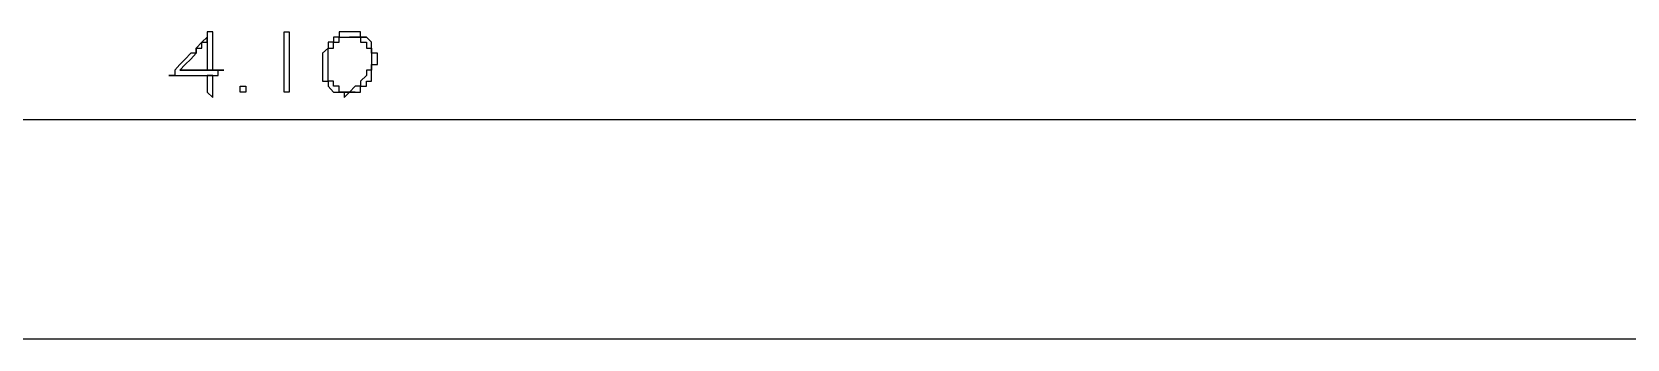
# Model space of a CAD drawing. Header units: millimetres. Extents: x -518.8 to -461.2, y 3.5 to 44.2.
# Drawn here: x -505.956 to -504.104, y 32.791 to 33.147 of the extents above; entities that cross this region are included whole.
import ezdxf

# ---------------------------------------------------------------- set-up
doc = ezdxf.new("R2010")
doc.units = ezdxf.units.MM
doc.header["$MEASUREMENT"] = 0
for name, color, linetype in [('10', 10, 'Continuous'), ('16', 16, 'Continuous'), ('MYSOLIDS', 7, 'Continuous')]:
    doc.layers.add(name, color=color, linetype=linetype)

msp = doc.modelspace()

# ---------------------------------------------------------------- linework, layer by layer
at = {"layer": '10'}
msp.add_lwpolyline([(-503.6196, 32.7909), (-507.7324, 32.7909)], dxfattribs=at)
at = {"layer": '16'}
msp.add_lwpolyline([(-507.7835, 33.0458), (-503.5692, 33.0458)], dxfattribs=at)
at = {"layer": 'MYSOLIDS'}
for points in [[(-505.7527, 33.1413), (-505.7587, 33.1353), (-505.7587, 33.1353), (-505.7587, 33.1353), (-505.7654, 33.1285), (-505.7654, 33.1285), (-505.7654, 33.1225), (-505.7714, 33.1225), (-505.7714, 33.1225), (-505.7782, 33.1157), (-505.7782, 33.1157), (-505.7782, 33.1157), (-505.7842, 33.1097), (-505.7842, 33.1097), (-505.7842, 33.1097), (-505.7902, 33.103), (-505.7902, 33.103), (-505.7902, 33.103), (-505.7902, 33.0969), (-505.797, 33.0969), (-505.7902, 33.0969), (-505.7902, 33.0969), (-505.7902, 33.0969), (-505.7902, 33.0969), (-505.7842, 33.0969), (-505.7842, 33.0969), (-505.7782, 33.0969), (-505.7782, 33.0969), (-505.7714, 33.0969), (-505.7714, 33.0969), (-505.7654, 33.0969), (-505.7654, 33.0969), (-505.7587, 33.0969), (-505.7527, 33.0969), (-505.7527, 33.0969), (-505.7459, 33.0969), (-505.7459, 33.0969), (-505.7399, 33.0969), (-505.7399, 33.0969), (-505.7399, 33.103), (-505.7842, 33.103), (-505.7842, 33.103), (-505.7842, 33.103), (-505.7782, 33.1097), (-505.7782, 33.1097), (-505.7782, 33.1097), (-505.7714, 33.1157), (-505.7714, 33.1157), (-505.7714, 33.1157), (-505.7654, 33.1225), (-505.7654, 33.1225), (-505.7654, 33.1285), (-505.7587, 33.1285), (-505.7587, 33.1285), (-505.7587, 33.1353), (-505.7527, 33.1353), (-505.7527, 33.1353), (-505.7527, 33.1413), (-505.7527, 33.1413)], [(-505.7459, 33.1473), (-505.7527, 33.1473), (-505.7527, 33.1413), (-505.7527, 33.1413), (-505.7527, 33.1413), (-505.7527, 33.1353), (-505.7527, 33.1353), (-505.7527, 33.1353), (-505.7527, 33.1285), (-505.7527, 33.1225), (-505.7527, 33.1225), (-505.7527, 33.1225), (-505.7527, 33.1157), (-505.7527, 33.1157), (-505.7527, 33.1097), (-505.7527, 33.1097), (-505.7527, 33.103), (-505.7527, 33.103), (-505.7587, 33.103), (-505.7587, 33.103), (-505.7654, 33.103), (-505.7654, 33.103), (-505.7714, 33.103), (-505.7714, 33.103), (-505.7714, 33.103), (-505.7782, 33.103), (-505.7782, 33.103), (-505.7842, 33.103), (-505.7842, 33.103), (-505.7399, 33.103), (-505.7331, 33.103), (-505.7331, 33.103), (-505.7331, 33.103), (-505.7459, 33.103), (-505.7459, 33.1097), (-505.7459, 33.1097), (-505.7459, 33.1157), (-505.7459, 33.1157), (-505.7459, 33.1225), (-505.7459, 33.1225), (-505.7459, 33.1285), (-505.7459, 33.1285), (-505.7459, 33.1353), (-505.7459, 33.1353), (-505.7459, 33.1413), (-505.7459, 33.1413), (-505.7459, 33.1473), (-505.7459, 33.1473), (-505.7459, 33.1473)], [(-505.6632, 33.0774), (-505.6632, 33.0842), (-505.6632, 33.0842), (-505.6632, 33.0842), (-505.6632, 33.0902), (-505.6632, 33.0902), (-505.6632, 33.0969), (-505.6632, 33.0969), (-505.6632, 33.103), (-505.6632, 33.103), (-505.6632, 33.1097), (-505.6632, 33.1097), (-505.6632, 33.1157), (-505.6632, 33.1157), (-505.6632, 33.1225), (-505.6632, 33.1225), (-505.6632, 33.1285), (-505.6632, 33.1285), (-505.6632, 33.1353), (-505.6632, 33.1353), (-505.6632, 33.1413), (-505.6632, 33.1413), (-505.6632, 33.1473), (-505.6632, 33.1473), (-505.6572, 33.1473), (-505.6572, 33.1473), (-505.6572, 33.1413), (-505.6572, 33.1413), (-505.6572, 33.1413), (-505.6572, 33.1413), (-505.6572, 33.1353), (-505.6572, 33.1353), (-505.6572, 33.1285), (-505.6572, 33.1285), (-505.6572, 33.1225), (-505.6572, 33.1225), (-505.6572, 33.1157), (-505.6572, 33.1157), (-505.6572, 33.1097), (-505.6572, 33.1097), (-505.6572, 33.103), (-505.6572, 33.103), (-505.6572, 33.0969), (-505.6572, 33.0902), (-505.6572, 33.0902), (-505.6572, 33.0842), (-505.6572, 33.0842), (-505.6572, 33.0842), (-505.6572, 33.0774), (-505.6572, 33.0774), (-505.6572, 33.0774), (-505.6572, 33.0774), (-505.6572, 33.0774), (-505.6572, 33.0774), (-505.6632, 33.0774), (-505.6632, 33.0774), (-505.6632, 33.0774), (-505.6632, 33.0774), (-505.6632, 33.0774), (-505.6632, 33.0774), (-505.6632, 33.0774)], [(-505.5872, 33.1473), (-505.5872, 33.1473), (-505.5933, 33.1473), (-505.5933, 33.1473), (-505.5993, 33.1473), (-505.5993, 33.1413), (-505.606, 33.1413), (-505.606, 33.1413), (-505.606, 33.1353), (-505.6121, 33.1353), (-505.6121, 33.1353), (-505.6121, 33.1285), (-505.6121, 33.1285), (-505.6188, 33.1225), (-505.6188, 33.1225), (-505.6188, 33.1225), (-505.6188, 33.1157), (-505.6188, 33.1157), (-505.6188, 33.1097), (-505.6188, 33.1097), (-505.6188, 33.1097), (-505.6188, 33.103), (-505.6188, 33.0969), (-505.6188, 33.0969), (-505.6188, 33.0969), (-505.6188, 33.0902), (-505.6121, 33.0902), (-505.6121, 33.0842), (-505.6121, 33.0842), (-505.6121, 33.0842), (-505.606, 33.0774), (-505.606, 33.0774), (-505.5993, 33.0774), (-505.5993, 33.0774), (-505.5993, 33.0774), (-505.5933, 33.0774), (-505.5933, 33.0714), (-505.5872, 33.0774), (-505.5872, 33.0774), (-505.5805, 33.0774), (-505.5805, 33.0774), (-505.5805, 33.0774), (-505.5933, 33.0774), (-505.5933, 33.0774), (-505.5933, 33.0774), (-505.5993, 33.0774), (-505.5993, 33.0842), (-505.5993, 33.0842), (-505.606, 33.0842), (-505.606, 33.0902), (-505.606, 33.0902), (-505.6121, 33.0902), (-505.6121, 33.0969), (-505.6121, 33.0969), (-505.6121, 33.103), (-505.6121, 33.103), (-505.6121, 33.1097), (-505.6121, 33.1097), (-505.6121, 33.1097), (-505.6121, 33.1157), (-505.6121, 33.1157), (-505.6121, 33.1225), (-505.6121, 33.1225), (-505.6121, 33.1285), (-505.606, 33.1285), (-505.606, 33.1353), (-505.606, 33.1353), (-505.606, 33.1353), (-505.5993, 33.1353), (-505.5993, 33.1413), (-505.5933, 33.1413), (-505.5933, 33.1413), (-505.5872, 33.1413), (-505.5872, 33.1413), (-505.5677, 33.1413), (-505.5745, 33.1413), (-505.5745, 33.1473), (-505.5805, 33.1473), (-505.5805, 33.1473), (-505.5872, 33.1473), (-505.5872, 33.1473)], [(-505.5677, 33.1413), (-505.5872, 33.1413), (-505.5805, 33.1413), (-505.5805, 33.1413), (-505.5745, 33.1413), (-505.5745, 33.1413), (-505.5745, 33.1353), (-505.5677, 33.1353), (-505.5677, 33.1353), (-505.5677, 33.1285), (-505.5677, 33.1285), (-505.5617, 33.1285), (-505.5617, 33.1225), (-505.5617, 33.1225), (-505.5617, 33.1157), (-505.5617, 33.1157), (-505.5617, 33.1097), (-505.5617, 33.1097), (-505.5617, 33.103), (-505.5677, 33.103), (-505.5677, 33.103), (-505.5677, 33.0969), (-505.5677, 33.0969), (-505.5677, 33.0969), (-505.5745, 33.0902), (-505.5745, 33.0902), (-505.5745, 33.0842), (-505.5805, 33.0842), (-505.5805, 33.0842), (-505.5805, 33.0842), (-505.5872, 33.0774), (-505.5872, 33.0774), (-505.5933, 33.0774), (-505.5805, 33.0774), (-505.5745, 33.0774), (-505.5745, 33.0842), (-505.5677, 33.0842), (-505.5677, 33.0842), (-505.5677, 33.0902), (-505.5617, 33.0902), (-505.5617, 33.0969), (-505.5617, 33.0969), (-505.5617, 33.103), (-505.5617, 33.103), (-505.5617, 33.1097), (-505.5549, 33.1097), (-505.5549, 33.1157), (-505.5549, 33.1157), (-505.5549, 33.1157), (-505.5549, 33.1225), (-505.5617, 33.1225), (-505.5617, 33.1285), (-505.5617, 33.1285), (-505.5617, 33.1353), (-505.5617, 33.1353), (-505.5677, 33.1413), (-505.5677, 33.1413), (-505.5677, 33.1413), (-505.5677, 33.1413), (-505.5677, 33.1413)], [(-505.7399, 33.103), (-505.7399, 33.103), (-505.7399, 33.103), (-505.7459, 33.103), (-505.7459, 33.103), (-505.7331, 33.103), (-505.7331, 33.103), (-505.7399, 33.103), (-505.7399, 33.103)], [(-505.7459, 33.0969), (-505.7527, 33.0969), (-505.7527, 33.0969), (-505.7527, 33.0969), (-505.7527, 33.0902), (-505.7527, 33.0842), (-505.7527, 33.0842), (-505.7527, 33.0774), (-505.7527, 33.0774), (-505.7527, 33.0774), (-505.7459, 33.0714), (-505.7459, 33.0714), (-505.7459, 33.0774), (-505.7459, 33.0774), (-505.7459, 33.0774), (-505.7459, 33.0842), (-505.7459, 33.0842), (-505.7459, 33.0902), (-505.7459, 33.0902), (-505.7459, 33.0969), (-505.7459, 33.0969), (-505.7459, 33.0969)], [(-505.7143, 33.0774), (-505.7143, 33.0774), (-505.7143, 33.0774), (-505.7143, 33.0774), (-505.7143, 33.0774), (-505.7143, 33.0842), (-505.7143, 33.0842), (-505.7075, 33.0842), (-505.7075, 33.0842), (-505.7075, 33.0842), (-505.7075, 33.0842), (-505.7075, 33.0842), (-505.7075, 33.0842), (-505.7075, 33.0774), (-505.7075, 33.0774), (-505.7075, 33.0774), (-505.7143, 33.0774), (-505.7143, 33.0774), (-505.7143, 33.0774), (-505.7143, 33.0774)]]:
    msp.add_lwpolyline(points, dxfattribs=at)

doc.saveas('drawing.dxf')
